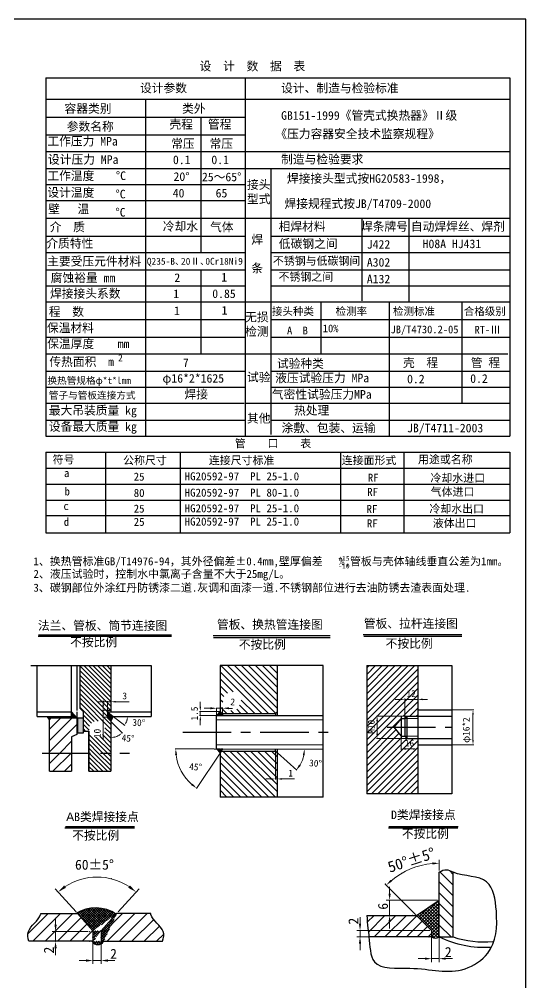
# Model space of a CAD drawing. Extents: x -11247 to -9129, y -21404 to -18247.
# Drawn here: x -10175 to -9129, y -20235 to -18247 of the extents above; entities that cross this region are included whole.
import ezdxf

# ---------------------------------------------------------------- set-up
doc = ezdxf.new("R2010")
doc.units = 0
doc.header["$LTSCALE"] = 40
doc.header["$MEASUREMENT"] = 0
doc.linetypes.add('CENTER', pattern=[2, 1.25, -0.25, 0.25, -0.25])
doc.layers.get('DEFPOINTS').update_dxf_attribs({"linetype": 'CENTER'})
for name, color, linetype in [('中心线', 1, 'CENTER'), ('剖面线', 4, 'CONTINUOUS'), ('文字', 7, 'CONTINUOUS')]:
    doc.layers.add(name, color=color, linetype=linetype)
doc.layers.add('尺寸线', color=3, linetype='CONTINUOUS', lineweight=13)
doc.layers.add('轮廓线', color=7, linetype='CONTINUOUS', lineweight=30)
doc.styles.get("Standard").update_dxf_attribs({"font": '@SimSun.ttf', "height": 7})
doc.styles.add('STYLE1', font='SimSun.ttf')
doc.styles.add('STYLE3', font='SimSun.ttf', dxfattribs={"height": 3})
doc.dimstyles.get("Standard").update_dxf_attribs({"dimtxt": 14, "dimasz": 10, "dimexe": 1.5, "dimexo": 1, "dimgap": 5, "dimtad": 0, "dimdec": 0, "dimzin": 0, "dimdsep": 46, "dimtxsty": 'STYLE1', "dimcen": 0.09, "dimclrd": 256, "dimclre": 256, "dimclrt": 256, "dimadec": 0, "dimazin": 0, "dimtfac": 1, "dimtdec": 0, "dimtmove": 0, "dimatfit": 3, "dimfxl": 0, "dimtolj": 1, "dimtzin": 0, "dimlwd": -1, "dimlwe": -1, "dimarcsym": 0})
pattern_1 = [(45, (-11453.079, -20368.52), (-11.78659, 11.78659), [])]

# ---------------------------------------------------------------- blocks, each defined once
blk = doc.blocks.new('*D21')
at = {"layer": 'DEFPOINTS', "color": 0}
for p in [(-9646.3, -19757.1), (-9642.6, -19757), (-9642.6, -19814.5)]:
    blk.add_point(p, dxfattribs=at)
at = {"layer": '尺寸线'}
for p, q in [((-9646.3, -19758.1), (-9646.3, -19816)), ((-9642.6, -19758), (-9642.6, -19816)), ((-9656.3, -19814.5), (-9666.3, -19814.5)), ((-9646.3, -19814.5), (-9642.6, -19814.5)), ((-9632.6, -19814.5), (-9606.9, -19814.5))]:
    blk.add_line(p, q, dxfattribs=at)
for points in [[(-9656.3, -19812.8), (-9656.3, -19816.2), (-9646.3, -19814.5)], [(-9632.6, -19812.8), (-9632.6, -19816.2), (-9642.6, -19814.5)]]:
    blk.add_solid(points, dxfattribs=at)
at = {"layer": '尺寸线', "color": 7, "insert": (-9614.8, -19802.5), "char_height": 14, "attachment_point": 5, "style": 'STYLE1'}
blk.add_mtext('\\A1;1', dxfattribs=at)
blk = doc.blocks.new('*D22')
at = {"layer": 'DEFPOINTS', "color": 0}
for p in [(-9282.3, -19672), (-9238.3, -19672), (-9282.3, -19744)]:
    blk.add_point(p, dxfattribs=at)
at = {"layer": '尺寸线'}
for p, q in [((-9281.3, -19672), (-9236.8, -19672)), ((-9238.3, -19734), (-9238.3, -19682)), ((-9281.3, -19744), (-9236.8, -19744))]:
    blk.add_line(p, q, dxfattribs=at)
for points in [[(-9239.9, -19682), (-9236.6, -19682), (-9238.3, -19672)], [(-9239.9, -19734), (-9236.6, -19734), (-9238.3, -19744)]]:
    blk.add_solid(points, dxfattribs=at)
at = {"layer": '尺寸线', "color": 7, "insert": (-9250.5, -19713.7), "char_height": 14, "attachment_point": 5, "rotation": 90, "style": 'STYLE1'}
blk.add_mtext('\\A1;{\\fSimSun|b0|i0|c134|p54;φ16}*2', dxfattribs=at)
blk = doc.blocks.new('*D23')
at = {"layer": 'DEFPOINTS', "color": 0}
for p in [(-9436.2, -19685.1), (-9386.6, -19685.1), (-9386.9, -19731)]:
    blk.add_point(p, dxfattribs=at)
at = {"layer": '尺寸线'}
for p, q in [((-9387.6, -19685.1), (-9437.7, -19685.1)), ((-9436.2, -19721), (-9436.2, -19695.1)), ((-9387.9, -19731), (-9437.7, -19731))]:
    blk.add_line(p, q, dxfattribs=at)
for points in [[(-9437.9, -19695.1), (-9434.5, -19695.1), (-9436.2, -19685.1)], [(-9437.9, -19721), (-9434.5, -19721), (-9436.2, -19731)]]:
    blk.add_solid(points, dxfattribs=at)
at = {"layer": '尺寸线', "color": 7, "insert": (-9448.2, -19706.8), "char_height": 14, "attachment_point": 5, "rotation": 90, "style": 'STYLE1'}
blk.add_mtext('\\A1;M10', dxfattribs=at)
blk = doc.blocks.new('*D24')
at = {"layer": 'DEFPOINTS', "color": 0}
for p in [(-9352.5, -19650.3), (-9379.1, -19690), (-9352.5, -19687.6)]:
    blk.add_point(p, dxfattribs=at)
at = {"layer": '尺寸线'}
for p, q in [((-9389.1, -19650.3), (-9399.1, -19650.3)), ((-9379.1, -19689), (-9379.1, -19648.8)), ((-9379.1, -19650.3), (-9352.5, -19650.3)), ((-9352.5, -19686.6), (-9352.5, -19648.8)), ((-9342.5, -19650.3), (-9332.5, -19650.3))]:
    blk.add_line(p, q, dxfattribs=at)
for points in [[(-9389.1, -19648.7), (-9389.1, -19652), (-9379.1, -19650.3)], [(-9342.5, -19648.7), (-9342.5, -19652), (-9352.5, -19650.3)]]:
    blk.add_solid(points, dxfattribs=at)
at = {"layer": '尺寸线', "color": 7, "insert": (-9365.8, -19638.3), "char_height": 14, "attachment_point": 5, "style": 'STYLE1'}
blk.add_mtext('\\A1;12', dxfattribs=at)
blk = doc.blocks.new('*D25')
at = {"layer": 'DEFPOINTS', "color": 0}
for p in [(-9386.9, -19728.4), (-9352.5, -19728.4), (-9352.5, -19752.6)]:
    blk.add_point(p, dxfattribs=at)
at = {"layer": '尺寸线'}
for p, q in [((-9386.9, -19729.4), (-9386.9, -19754.1)), ((-9352.5, -19729.4), (-9352.5, -19754.1)), ((-9376.9, -19752.6), (-9362.5, -19752.6))]:
    blk.add_line(p, q, dxfattribs=at)
for points in [[(-9376.9, -19750.9), (-9376.9, -19754.2), (-9386.9, -19752.6)], [(-9362.5, -19750.9), (-9362.5, -19754.2), (-9352.5, -19752.6)]]:
    blk.add_solid(points, dxfattribs=at)
at = {"layer": '尺寸线', "color": 7, "insert": (-9369.3, -19740.6), "char_height": 14, "attachment_point": 5, "style": 'STYLE1'}
blk.add_mtext('\\A1;16', dxfattribs=at)
blk = doc.blocks.new('*D4')
at = {"layer": 'DEFPOINTS', "color": 0}
for p in [(-9986, -19655.2), (-9993, -19672.9), (-9986, -19672.9)]:
    blk.add_point(p, dxfattribs=at)
at = {"layer": '尺寸线'}
for p, q in [((-10003, -19655.2), (-10013, -19655.2)), ((-9993, -19671.9), (-9993, -19653.7)), ((-9993, -19655.2), (-9986, -19655.2)), ((-9986, -19671.9), (-9986, -19653.7)), ((-9976, -19655.2), (-9948.4, -19655.2))]:
    blk.add_line(p, q, dxfattribs=at)
for points in [[(-10003, -19653.5), (-10003, -19656.9), (-9993, -19655.2)], [(-9976, -19653.5), (-9976, -19656.9), (-9986, -19655.2)]]:
    blk.add_solid(points, dxfattribs=at)
at = {"layer": '尺寸线', "color": 7, "insert": (-9957.2, -19643.2), "char_height": 14, "attachment_point": 5, "style": 'STYLE1'}
blk.add_mtext('\\A1;3', dxfattribs=at)
blk = doc.blocks.new('*D5')
at = {"layer": 'DEFPOINTS', "color": 0}
for p in [(-9993, -19672.9), (-10001.9, -19687.3), (-9993, -19687.3)]:
    blk.add_point(p, dxfattribs=at)
at = {"layer": '尺寸线'}
for p, q in [((-10001.9, -19662.9), (-10001.9, -19652.9)), ((-9994, -19672.9), (-10003.4, -19672.9)), ((-10001.9, -19672.9), (-10001.9, -19687.3)), ((-9994, -19687.3), (-10003.4, -19687.3)), ((-10001.9, -19697.3), (-10001.9, -19733.9))]:
    blk.add_line(p, q, dxfattribs=at)
for points in [[(-10003.6, -19662.9), (-10000.2, -19662.9), (-10001.9, -19672.9)], [(-10003.6, -19697.3), (-10000.2, -19697.3), (-10001.9, -19687.3)]]:
    blk.add_solid(points, dxfattribs=at)
at = {"layer": '尺寸线', "color": 7, "insert": (-10013.9, -19720.6), "char_height": 14, "attachment_point": 5, "rotation": 90, "style": 'STYLE1'}
blk.add_mtext('\\A1;10', dxfattribs=at)
blk = doc.blocks.new('*D29')
at = {"layer": 'DEFPOINTS', "color": 0}
for p in [(-9801.2, -19683.5), (-9768.5, -19683.5), (-9760.1, -19675.2)]:
    blk.add_point(p, dxfattribs=at)
at = {"layer": '尺寸线'}
for p, q in [((-9801.2, -19665.2), (-9801.2, -19655.2)), ((-9761.1, -19675.2), (-9802.7, -19675.2)), ((-9769.5, -19683.5), (-9802.7, -19683.5)), ((-9801.2, -19675.2), (-9801.2, -19683.5)), ((-9801.2, -19693.5), (-9801.2, -19703.5))]:
    blk.add_line(p, q, dxfattribs=at)
for points in [[(-9802.9, -19665.2), (-9799.6, -19665.2), (-9801.2, -19675.2)], [(-9802.9, -19693.5), (-9799.6, -19693.5), (-9801.2, -19683.5)]]:
    blk.add_solid(points, dxfattribs=at)
at = {"layer": '尺寸线', "color": 7, "insert": (-9813.2, -19679.4), "char_height": 14, "attachment_point": 5, "rotation": 90, "style": 'STYLE1'}
blk.add_mtext('\\A1;1.5', dxfattribs=at)

msp = doc.modelspace()

# ---------------------------------------------------------------- hatches: boundary and pattern name
at = {"layer": '剖面线'}
h = msp.add_hatch(dxfattribs=at)
h.set_pattern_fill('ANSI31', color=256, scale=3, style=0)
h.set_pattern_definition([(45, (-11460.553, -15782.313), (-6.735192, 6.735192), [])])
h.paths.add_polyline_path([(-9457.8, -19844.9), (-9352.5, -19844.9), (-9352.5, -19731), (-9386.9, -19731), (-9386.9, -19726), (-9401.7, -19708), (-9386.9, -19690), (-9386.9, -19685.1), (-9376.7, -19685.1), (-9352.5, -19685.1), (-9352.5, -19580.4), (-9457.8, -19580.4)])
h.paths.add_polyline_path([(-9458.7, -19724.6), (-9458.7, -19689), (-9437.7, -19689), (-9437.7, -19724.6)], flags=9)
h.paths.add_polyline_path([(-9377.5, -19627.8), (-9354.1, -19627.8), (-9354.1, -19648.8), (-9377.5, -19648.8)], flags=24)
h.paths.add_polyline_path([(-9381.2, -19730.1), (-9357.5, -19730.1), (-9357.5, -19751.1), (-9381.2, -19751.1)], flags=25)
h = msp.add_hatch(dxfattribs=at)
h.set_pattern_fill('ANSI37', color=256, scale=0.7875, style=0)
h.set_pattern_definition([(45, (-11453.0788, -20368.5207), (-1.767988, 1.767988), []), (135, (-11453.0788, -20368.5207), (-1.767988, -1.767988), [])])
h.paths.add_polyline_path([(-10067.3, -19675.9), (-10067.3, -19688.2), (-10056.4, -19688.2)])
h = msp.add_hatch(dxfattribs=at)
h.set_pattern_fill('ANSI37', color=256, scale=0.7875, style=0)
h.set_pattern_definition([(45, (-11705.7896, -19154.7248), (-1.767988, 1.767988), []), (135, (-11705.7896, -19154.7248), (-1.767988, -1.767988), [])])
h.paths.add_polyline_path([(-9981.2, -19685.4), (-9993, -19675.9), (-9993, -19688.4), (-9986, -19695.6)])
h = msp.add_hatch(dxfattribs=at)
h.set_pattern_fill('ANSI37', color=256, scale=0.1728, style=0)
h.set_pattern_definition([(45, (-13263.69757, -17669.10825), (-0.387947064, 0.387947064), []), (135, (-13263.69757, -17669.10825), (-0.387947064, -0.387947064), [])])
h.paths.add_polyline_path([(-9754.5, -19683.5), (-9760.1, -19675.2), (-9768.1, -19683.5)])
h = msp.add_hatch(dxfattribs=at)
h.set_pattern_fill('ANSI37', color=256, scale=0.7875, style=0)
h.set_pattern_definition([(45, (-11692.6046, -19154.7248), (-1.767988, 1.767988), []), (135, (-11692.6046, -19154.7248), (-1.767988, -1.767988), [])])
h.paths.add_polyline_path([(-10112.6, -19691.9), (-10108.4, -19685.4), (-10117.3, -19685.4)])
h = msp.add_hatch(dxfattribs=at)
h.set_pattern_fill('ANSI31', color=256, scale=5.25, style=0)
h.set_pattern_definition(pattern_1)
h.paths.add_polyline_path([(-10067.1, -19727.9), (-10055.9, -19723.1), (-10055.9, -19688.2), (-10110.2, -19688.2), (-10112.6, -19691.9), (-10112.6, -19761), (-10067.1, -19761)])
msp.add_hatch(color=256, dxfattribs=at).paths.add_polyline_path([(-10042.7, -19688.4), (-10054.3, -19688.4), (-10054.3, -19719.1), (-10042.7, -19719.1)])
h = msp.add_hatch(dxfattribs=at)
h.set_pattern_fill('ANSI31', color=256, scale=5.25, style=0)
h.set_pattern_definition(pattern_1)
h.paths.add_polyline_path([(-10112.6, -19798.8), (-10067.1, -19798.8), (-10067.1, -19761), (-10112.6, -19761)])
h = msp.add_hatch(dxfattribs=at)
h.set_pattern_fill('ANSI37', color=256, scale=0.1728, style=0)
h.set_pattern_definition([(315, (-13263.69757, -21767.0202), (-0.387947064, -0.387947064), []), (225, (-13263.69757, -21767.0202), (-0.387947064, 0.387947064), [])])
h.paths.add_polyline_path([(-9760.1, -19760.9), (-9768.1, -19752.6), (-9754.5, -19752.6)])
h = msp.add_hatch(dxfattribs=at)
h.set_pattern_fill('ANSI37', color=256, scale=1.134246, style=0)
h.set_pattern_definition([(45, (-11966.166, -20354.794), (-2.5464544, 2.5464544), []), (135, (-11966.166, -20354.794), (-2.5464544, -2.5464544), [])])
edge = h.paths.add_edge_path()
edge.add_arc((-10017.6, -20156.4), 75.8, 55.1672, 122.5431)
edge.add_line((-10054.7, -20092.5), (-10022.8, -20127.8))
edge.add_line((-9974, -20092.5), (-10006, -20127.8))
edge.add_line((-10022.8, -20127.8), (-10022.8, -20149.6))
edge.add_line((-10006, -20127.8), (-10006, -20149.6))
edge.add_arc((-10013, -20142.7), 13.7, 210.55, 329.45)
h = msp.add_hatch(dxfattribs=at)
h.set_pattern_fill('ANSI31', color=256, scale=5.671229, style=0)
h.set_pattern_definition([(45, (-11915.742, -20364.87), (-12.73227, 12.73227), [])])
edge = h.paths.add_edge_path()
edge.add_line((-10022.8, -20149.6), (-10022.8, -20127.8))
edge.add_line((-10022.8, -20127.8), (-10054.7, -20092.5))
edge.add_line((-10054.7, -20092.5), (-10130.6, -20092.5))
edge.add_spline(control_points=[(-10130.6, -20092.5), (-10130.7, -20093.1), (-10134.4, -20106.5), (-10160.4, -20122.7), (-10157.7, -20142.5), (-10155, -20149.6)], knot_values=[5.204141, 5.204141, 5.204141, 5.204141, 5.537586, 13.181925, 17.163568, 17.163568, 17.163568, 17.163568], degree=3, periodic=0)
edge.add_line((-10155, -20149.6), (-10022.8, -20149.6))
h = msp.add_hatch(dxfattribs=at)
h.set_pattern_fill('ANSI31', color=256, scale=5.671229, style=0)
h.set_pattern_definition([(45, (-11415.855, -15664.428), (-12.73227, 12.73227), [])])
edge = h.paths.add_edge_path()
edge.add_spline(control_points=[(-9879.3, -20149.6), (-9876.6, -20142.5), (-9873.9, -20122.7), (-9899.9, -20106.5), (-9903.6, -20093.1), (-9903.7, -20092.5)], knot_values=[5.204141, 5.204141, 5.204141, 5.204141, 9.185784, 16.830123, 17.163568, 17.163568, 17.163568, 17.163568], degree=3, periodic=0)
edge.add_line((-9903.7, -20092.5), (-9974, -20092.5))
edge.add_line((-9974, -20092.5), (-10006, -20127.8))
edge.add_line((-10006, -20127.8), (-10006, -20149.6))
edge.add_line((-10006, -20149.6), (-9879.3, -20149.6))
at = {"layer": '尺寸线'}
h = msp.add_hatch(color=256, dxfattribs=at)
h.paths.add_polyline_path([(-9760.1, -19668.5), (-9760.1, -19668.6), (-9759.9, -19668.6, 0.414214)])
h.paths.add_polyline_path([(-9760.1, -19668.6), (-9760.3, -19668.6, 0.414214), (-9760.1, -19668.8)])
h.paths.add_polyline_path([(-9760.1, -19668.5, 0.414214), (-9760.3, -19668.6), (-9760.1, -19668.6)])
h.paths.add_polyline_path([(-9759.9, -19668.6), (-9760.1, -19668.6), (-9760.1, -19668.8, 0.414214)])

# ---------------------------------------------------------------- linework, layer by layer
at = {"layer": '中心线', "ltscale": 2}
for p, q in [((-9837.4, -19718.1), (-9523.6, -19718.1)), ((-9415.5, -19708), (-9282.3, -19708)), ((-10127.6, -19761), (-9947.5, -19761))]:
    msp.add_line(p, q, dxfattribs=at)
at = {"layer": '剖面线', "ltscale": 5}
for p, q in [((-10151, -19580.4), (-9902.9, -19580.4)), ((-9902.9, -19580.4), (-9902.9, -19685.4)), ((-9547.9, -19580.4), (-9760.1, -19580.4)), ((-9547.9, -19851.9), (-9547.9, -19580.4)), ((-9457.8, -19580.4), (-9282.3, -19580.4)), ((-9282.3, -19580.4), (-9282.3, -19844.9)), ((-9547.9, -19851.9), (-9760.1, -19851.9)), ((-9282.3, -19844.9), (-9457.8, -19844.9))]:
    msp.add_line(p, q, dxfattribs=at)
at = {"layer": '剖面线', "ltscale": 10}
msp.add_line((-10137.9, -19685.4), (-10137.9, -19580.4), dxfattribs=at)
at = {"layer": '剖面线'}
for p, q in [((-9986, -19645.5), (-10050.2, -19581.3)), ((-9986, -19636.1), (-10041.7, -19580.4)), ((-9986, -19626.7), (-10032.3, -19580.4)), ((-9986, -19617.3), (-10022.8, -19580.4)), ((-9986, -19607.8), (-10013.4, -19580.4)), ((-9986, -19598.4), (-10004, -19580.4)), ((-9986, -19589), (-9994.5, -19580.4)), ((-9660.2, -19679.4), (-9759.1, -19580.4)), ((-9646, -19679.1), (-9744.8, -19580.4)), ((-9642.6, -19668.2), (-9730.4, -19580.4)), ((-9642.6, -19653.8), (-9716, -19580.4)), ((-9642.6, -19639.4), (-9701.7, -19580.4)), ((-9642.6, -19625.1), (-9687.3, -19580.4)), ((-9642.6, -19610.7), (-9672.9, -19580.4)), ((-9642.6, -19596.3), (-9658.6, -19580.4)), ((-9986, -19655), (-10050.2, -19590.7)), ((-9986, -19664.4), (-10050.2, -19600.1)), ((-9674.5, -19679.3), (-9760.1, -19593.8)), ((-9986.9, -19672.9), (-10050.2, -19609.6)), ((-9993, -19676.2), (-10050.2, -19619)), ((-9733.3, -19635), (-9760.1, -19608.2)), ((-9745.1, -19637.5), (-9760.1, -19622.5)), ((-9993, -19685.7), (-10050.2, -19628.4)), ((-9986, -19702.1), (-10050.2, -19637.9)), ((-9752.5, -19644.5), (-9760.1, -19636.9)), ((-9986, -19711.6), (-10050.2, -19647.3)), ((-10012, -19695), (-10050.2, -19656.7)), ((-9755, -19656.4), (-9760.1, -19651.3)), ((-9703.3, -19679.3), (-9720, -19662.6)), ((-9688.9, -19679.3), (-9716.7, -19651.6)), ((-10020.4, -19695.9), (-10050.2, -19666.2)), ((-10026.1, -19699.7), (-10042.7, -19683.1)), ((-9746.5, -19679.2), (-9760.1, -19665.6)), ((-9732.1, -19679.2), (-9738.1, -19673.3)), ((-9717.7, -19679.3), (-9726.1, -19670.8)), ((-10029.8, -19705.4), (-10042.7, -19692.6)), ((-10030.6, -19714.1), (-10042.7, -19702)), ((-10038.4, -19715.6), (-10042.7, -19711.4)), ((-9993.1, -19761), (-10031.3, -19722.8)), ((-9986, -19739.8), (-10002.9, -19722.9)), ((-9986, -19730.4), (-9999.2, -19717.2)), ((-9986, -19721), (-9998.2, -19708.7)), ((-10002.5, -19761), (-10031.3, -19732.2)), ((-10011.9, -19761), (-10031.3, -19741.6)), ((-9986, -19758.7), (-10017.3, -19727.3)), ((-9986, -19749.3), (-10008.7, -19726.5)), ((-10021.4, -19761), (-10031.3, -19751.1)), ((-10030.8, -19761), (-10031.3, -19760.5)), ((-9993, -19798.8), (-10030.8, -19761)), ((-9986, -19796.4), (-10021.4, -19761)), ((-9986, -19787), (-10011.9, -19761)), ((-9986, -19777.6), (-10002.5, -19761)), ((-9986, -19768.1), (-9993.1, -19761)), ((-9660, -19851.9), (-9755, -19757)), ((-9645.7, -19851.9), (-9740.6, -19757)), ((-9642.6, -19840.6), (-9726.2, -19757)), ((-9642.6, -19826.2), (-9711.8, -19757)), ((-9642.6, -19811.9), (-9697.4, -19757.1)), ((-9642.6, -19797.5), (-9683, -19757.1)), ((-9642.6, -19783.1), (-9668.6, -19757.1)), ((-9642.6, -19768.8), (-9654.2, -19757.1)), ((-10002.4, -19798.8), (-10031.3, -19769.9)), ((-10011.9, -19798.8), (-10031.3, -19779.3)), ((-9674.4, -19851.9), (-9760.1, -19766.2)), ((-9688.8, -19851.9), (-9760.1, -19780.6)), ((-10021.3, -19798.8), (-10031.3, -19788.8)), ((-9703.1, -19851.9), (-9760.1, -19794.9)), ((-9717.5, -19851.9), (-9760.1, -19809.3)), ((-9731.9, -19851.9), (-9760.1, -19823.7)), ((-9746.2, -19851.9), (-9760.1, -19838)), ((-9279.2, -20033.8), (-9306.7, -20006.3)), ((-9279.2, -20011.6), (-9287, -20003.8)), ((-9279.2, -20056), (-9308.2, -20027.1)), ((-9279.2, -20078.3), (-9308.2, -20049.3)), ((-9350.8, -20100.2), (-9330, -20079.5)), ((-9347.5, -20103.5), (-9310.2, -20066.3)), ((-9344.1, -20106.9), (-9308.2, -20070.9)), ((-9340.8, -20110.2), (-9308.2, -20077.6)), ((-9308.2, -20104.9), (-9332.2, -20080.9)), ((-9308.2, -20098.2), (-9328.2, -20078.2)), ((-9308.2, -20091.5), (-9324.2, -20075.6)), ((-9308.2, -20084.9), (-9320.2, -20072.9)), ((-9279.2, -20100.5), (-9308.2, -20071.5)), ((-9456.5, -20110.3), (-9442.2, -20096)), ((-9454.3, -20130.4), (-9420, -20096)), ((-9442.3, -20140.5), (-9397.7, -20096)), ((-9420, -20140.5), (-9375.5, -20096)), ((-9397.8, -20140.5), (-9354.1, -20096.9)), ((-9308.2, -20138.2), (-9352.2, -20094.2)), ((-9308.2, -20131.6), (-9348.2, -20091.5)), ((-9308.2, -20124.9), (-9344.2, -20088.9)), ((-9308.2, -20118.2), (-9340.2, -20086.2)), ((-9337.4, -20113.5), (-9308.2, -20084.3)), ((-9308.2, -20111.6), (-9336.2, -20083.5)), ((-9334.1, -20116.9), (-9308.2, -20091)), ((-9330.8, -20120.2), (-9308.2, -20097.6)), ((-9279.2, -20122.7), (-9308.2, -20093.8)), ((-9375.6, -20140.5), (-9343, -20108)), ((-9353.3, -20140.5), (-9331.9, -20119.1)), ((-9327.4, -20123.5), (-9308.2, -20104.3)), ((-9324.1, -20126.9), (-9308.2, -20111)), ((-9323.8, -20133.2), (-9308.2, -20117.6)), ((-9283.6, -20140.5), (-9308.2, -20116)), ((-9331.1, -20140.5), (-9323.8, -20133.2)), ((-9323.8, -20139.9), (-9308.2, -20124.3)), ((-9311.1, -20142), (-9323.8, -20129.3)), ((-9316.9, -20142.9), (-9323.8, -20136)), ((-9319.6, -20142.4), (-9308.2, -20131)), ((-9313.1, -20142.6), (-9308.2, -20137.6)), ((-9305.9, -20140.5), (-9308.2, -20138.2))]:
    msp.add_line(p, q, dxfattribs=at)
msp.add_spline([(-9457.5, -20096), (-9455.3, -20122.7), (-9453, -20140.5), (-9441.9, -20191.7), (-9368.4, -20205.1), (-9254.7, -20206.2), (-9207.9, -20173.9), (-9190.1, -20087.1), (-9210.1, -20027), (-9279.2, -20007), (-9292.6, -20002.5), (-9308.2, -20007)], degree=3, dxfattribs=at)
for points in [[(-10155, -20149.6), (-10157.7, -20142.5), (-10160.4, -20122.7), (-10134.4, -20106.5), (-10130.7, -20093.1), (-10130.6, -20092.5)], [(-9879.3, -20149.6), (-9876.6, -20142.5), (-9873.9, -20122.7), (-9899.9, -20106.5), (-9903.6, -20093.1), (-9903.7, -20092.5)]]:
    msp.add_open_spline(points, degree=3, knots=[5.204141, 5.204141, 5.204141, 5.204141, 9.185784, 16.830123, 17.163568, 17.163568, 17.163568, 17.163568], dxfattribs=at)
msp.add_point((-9308.2, -20140.5), dxfattribs=at)
msp.add_point((-9308.2, -20140.5), dxfattribs=at)
at = {"layer": '尺寸线'}
for p, q in [((-9642.6, -19582), (-9644.2, -19580.4)), ((-9780.3, -19668.6), (-9793.1, -19668.6)), ((-9767.5, -19682.8), (-9767.5, -19667.6)), ((-9767.5, -19668.6), (-9754.7, -19668.6)), ((-9755.1, -19682.8), (-9755.1, -19667.4)), ((-9747.3, -19668.8), (-9734.5, -19668.8)), ((-9985.7, -19695.9), (-9962.2, -19720.2)), ((-9980.9, -19685.6), (-9957.4, -19704.4)), ((-9376.7, -19685.1), (-9386.9, -19685.1)), ((-9379.1, -19690), (-9352.5, -19690)), ((-9352.5, -19731), (-9386.9, -19731)), ((-9379.1, -19726), (-9352.5, -19726)), ((-9772.8, -19752.6), (-9853, -19752.5)), ((-9760.4, -19761.4), (-9809.3, -19834.5)), ((-9642.2, -19760.7), (-9602.1, -19796.7)), ((-10030.7, -19798.8), (-10031.3, -19798.2)), ((-9308.2, -20003.5), (-9308.2, -19981.5)), ((-10057.8, -20089.1), (-10101.2, -20041.2)), ((-9970.9, -20089.1), (-9927.5, -20041.2)), ((-9357.4, -20093.6), (-9419.6, -20031.5)), ((-9410.4, -20051.2), (-9410.4, -20037.4)), ((-9311.6, -20064.9), (-9417.3, -20064.9)), ((-9410.4, -20064.9), (-9410.4, -20096)), ((-9308.2, -20078.2), (-9316.2, -20070.2)), ((-9308.2, -20071.5), (-9312.1, -20067.6)), ((-10100.1, -20115.3), (-10100.1, -20101.1)), ((-9471.5, -20113.4), (-9471.5, -20099.7)), ((-9366.5, -20096), (-9417.3, -20096)), ((-9354.1, -20096.9), (-9349.9, -20092.6)), ((-9410.4, -20109.8), (-9410.4, -20123.5)), ((-10033, -20129.4), (-10107.2, -20129.4)), ((-10100.1, -20129.4), (-10100.1, -20149.6)), ((-9327.2, -20127.2), (-9478.4, -20127.2)), ((-9453.7, -20140.5), (-9478.4, -20140.5)), ((-9471.5, -20127.2), (-9471.5, -20140.5)), ((-9323.8, -20138.7), (-9323.8, -20192.3)), ((-9308.2, -20139.1), (-9308.2, -20192.3)), ((-10033, -20149.6), (-10107.2, -20149.6)), ((-10022.8, -20144.7), (-10022.8, -20196.4)), ((-10006, -20144.7), (-10006, -20196.4)), ((-9471.5, -20154.3), (-9471.5, -20168)), ((-10100.1, -20163.8), (-10100.1, -20178)), ((-10036.9, -20189.3), (-10051.1, -20189.3)), ((-10022.8, -20189.3), (-10006, -20189.3)), ((-9991.8, -20189.3), (-9977.6, -20189.3)), ((-9337.5, -20185.4), (-9351.3, -20185.4)), ((-9323.8, -20185.4), (-9308.2, -20185.4)), ((-9294.4, -20185.4), (-9280.7, -20185.4))]:
    msp.add_line(p, q, dxfattribs=at)
msp.add_circle((-9760.1, -19668.6), 0.161, dxfattribs=at)
for centre, radius, start, end in [((-9981.2, -19685.4), 29.7, 337.6185, 343.7446), ((-9986, -19695.6), 33.5, 284.4189, 299.6036), ((-9754.6, -19752.7), 97.4, 187.446, 228.7003), ((-9651, -19752.8), 64.7, 329.4396, 348.5532), ((-9308.2, -20142.8), 154.3, 95.1077, 129.9293), ((-10014.4, -20137), 120.1, 56.6298, 123.3702)]:
    msp.add_arc(centre, radius, start, end, dxfattribs=at)
for p in [(-9985.2, -20020.5), (-9385.4, -20009.1), (-9308.2, -20007), (-9419.6, -20031.5), (-9308.2, -20064.9), (-10054.7, -20092.5), (-9974, -20092.5), (-9410.4, -20096), (-9363.1, -20096), (-9357.4, -20093.6), (-9355, -20096), (-10029.5, -20129.4), (-10022.8, -20127.8), (-10006, -20127.8), (-10006, -20141.2), (-9471.5, -20140.5), (-9329.3, -20140.5), (-9323.8, -20127.2), (-9323.8, -20127.2), (-9323.8, -20135.3), (-9308.2, -20135.7), (-10100.1, -20149.6), (-10029.5, -20149.6), (-10006, -20189.3), (-9308.2, -20185.4)]:
    msp.add_point(p, dxfattribs=at)
for points in [[(-9780.3, -19666.5), (-9780.3, -19670.8), (-9767.5, -19668.6)], [(-9742.3, -19666.5), (-9742.3, -19670.7), (-9755.1, -19668.6)], [(-9952.5, -19697.4), (-9954.9, -19696), (-9958, -19703.9)], [(-9954, -19693.5), (-9951.3, -19693.9), (-9951.5, -19685.4)], [(-9970.3, -19723.6), (-9968.6, -19725.9), (-9962.7, -19719.7)], [(-9977.4, -19729.4), (-9977.8, -19726.7), (-9986, -19729.1)], [(-9853.3, -19765.4), (-9849, -19765.1), (-9852, -19752.5)], [(-9589.7, -19765.4), (-9585.5, -19765.9), (-9586.3, -19752.9)], [(-9593.6, -19787), (-9597, -19784.4), (-9602.9, -19796)], [(-9817.5, -19824.1), (-9820.1, -19827.5), (-9808.7, -19833.6)], [(-9322, -19986.7), (-9321.8, -19991.3), (-9308.2, -19988.4)], [(-10078.6, -20039.1), (-10082.3, -20034.3), (-10095, -20048)], [(-9946.4, -20034.3), (-9950.2, -20039.1), (-9933.7, -20048)], [(-9405.7, -20026.1), (-9408.8, -20022.7), (-9417.4, -20033.7)], [(-9412.7, -20051.2), (-9408.1, -20051.2), (-9410.4, -20064.9)], [(-9412.7, -20109.8), (-9408.1, -20109.8), (-9410.4, -20096)], [(-10102.4, -20115.3), (-10097.7, -20115.3), (-10100.1, -20129.4)], [(-9473.8, -20113.4), (-9469.2, -20113.4), (-9471.5, -20127.2)], [(-9473.8, -20154.3), (-9469.2, -20154.3), (-9471.5, -20140.5)], [(-10102.4, -20163.8), (-10097.7, -20163.8), (-10100.1, -20149.6)], [(-10036.9, -20186.9), (-10036.9, -20191.7), (-10022.8, -20189.3)], [(-9991.8, -20186.9), (-9991.8, -20191.7), (-10006, -20189.3)], [(-9337.5, -20183.1), (-9337.5, -20187.7), (-9323.8, -20185.4)], [(-9294.4, -20183.1), (-9294.4, -20187.7), (-9308.2, -20185.4)]]:
    msp.add_solid(points, dxfattribs=at)
at = {"layer": '文字'}
for p, q in [((-9708.8, -18367.8), (-9708.8, -19107)), ((-10120.1, -18411.8), (-9162.6, -18411.8)), ((-9914.5, -18411.8), (-9914.5, -19107)), ((-10120.1, -18448.5), (-9708.8, -18448.5)), ((-9800.1, -18448.5), (-9800.1, -18728.4)), ((-10120.1, -18485.1), (-9708.8, -18485.1)), ((-10120.1, -18519.5), (-9162.6, -18519.5)), ((-10120.1, -18554.8), (-9162.6, -18554.8)), ((-9655.4, -18554.8), (-9655.4, -19103.7)), ((-10120.1, -18587.8), (-9708.8, -18587.8)), ((-10120.1, -18620.8), (-9713.4, -18620.8)), ((-10035.5, -18620.8), (-9713.4, -18620.8)), ((-10035.5, -18620.8), (-9708.8, -18620.8)), ((-10120.1, -18657.4), (-9162.6, -18657.4)), ((-9468.1, -18657.4), (-9468.1, -18828.1)), ((-9370.9, -18657.4), (-9370.9, -18830.7)), ((-10120.1, -18694.1), (-9708.8, -18694.1)), ((-9655.4, -18694.1), (-9162.6, -18694.1)), ((-10120.1, -18728.4), (-9708.8, -18728.4)), ((-9655.4, -18728.4), (-9162.6, -18728.4)), ((-10120.1, -18763.7), (-9708.8, -18763.7)), ((-9800.1, -18763.7), (-9800.1, -18937.3)), ((-9655.4, -18763.7), (-9162.6, -18763.7)), ((-10120.1, -18796.7), (-9708.8, -18796.7)), ((-9655.4, -18796.7), (-9162.6, -18796.7)), ((-10120.1, -18829.7), (-9713.4, -18829.7)), ((-10035.5, -18829.7), (-9713.4, -18829.7)), ((-10035.5, -18829.7), (-9713.4, -18829.7)), ((-10035.5, -18829.7), (-9713.4, -18829.7)), ((-9713.4, -18829.7), (-9281.9, -18829.7)), ((-9655.4, -18829.7), (-9162.6, -18829.7)), ((-9645.3, -18829.7), (-9281.9, -18829.7)), ((-9645.3, -18829.7), (-9281.9, -18829.7)), ((-9552.2, -18829.7), (-9552.2, -18937.3)), ((-9411.2, -18829.7), (-9411.2, -19107)), ((-9261.6, -18829.7), (-9261.6, -19038.7)), ((-10120.1, -18866.4), (-9708.8, -18866.4)), ((-9655.4, -18866.4), (-9162.6, -18866.4)), ((-10120.1, -18903), (-9708.8, -18903)), ((-9655.4, -18903), (-9162.6, -18903)), ((-10120.1, -18937.3), (-9708.8, -18937.3)), ((-9712.4, -18937.3), (-9166.2, -18937.3)), ((-10120.1, -18972.7), (-9713.4, -18972.7)), ((-9713.4, -18972.7), (-9708.8, -18972.7)), ((-9655.4, -18972.7), (-9162.6, -18972.7)), ((-10120.1, -19005.7), (-9708.8, -19005.7)), ((-9655.4, -19005.7), (-9162.6, -19005.7)), ((-10120.1, -19038.7), (-9713.4, -19038.7)), ((-10120.1, -19038.7), (-9710.8, -19038.7)), ((-9708.8, -19038.7), (-9162.6, -19038.7)), ((-9655.4, -19038.7), (-9162.6, -19038.7)), ((-10120.1, -19074), (-9713.4, -19074)), ((-9713.4, -19074), (-9708.8, -19074)), ((-9655.4, -19074), (-9162.6, -19074)), ((-9996.8, -19140.1), (-9996.8, -19306.4)), ((-9843, -19140.1), (-9843, -19306.4)), ((-9512.1, -19140.1), (-9512.1, -19306.4)), ((-9381, -19140.1), (-9381, -19306.4)), ((-10120.1, -19173.1), (-9162.6, -19173.1)), ((-10120.1, -19206.2), (-9162.6, -19206.2)), ((-10120.1, -19239.3), (-9162.6, -19239.3)), ((-10120.1, -19270.5), (-9162.6, -19270.5)), ((-10136.3, -19519.6), (-9860.8, -19519.6)), ((-10135.5, -19517.1), (-9860.4, -19517.1)), ((-9775, -19518.3), (-9533.2, -19518.3)), ((-9774.1, -19522.3), (-9533.2, -19522.3)), ((-9465, -19516.2), (-9261.4, -19516.2)), ((-9464, -19520.2), (-9261.4, -19520.2)), ((-10080.7, -19915.5), (-9937.4, -19915.5)), ((-10079.8, -19913), (-9937, -19913)), ((-9412.7, -19915.5), (-9269.5, -19915.5)), ((-9411.9, -19913), (-9269.1, -19913))]:
    msp.add_line(p, q, dxfattribs=at)
at = {"layer": '轮廓线'}
for p, q in [((-9129.4, -18246.7), (-11246.9, -18246.7)), ((-9129.4, -21403.7), (-9129.4, -18246.7)), ((-10120.1, -18367.8), (-10120.1, -18620.8)), ((-10120.1, -18367.8), (-9162.6, -18367.8)), ((-9162.6, -18367.8), (-9162.6, -19107)), ((-10120.1, -18620.8), (-10120.1, -18829.7)), ((-10120.1, -18829.7), (-10120.1, -19107)), ((-10120.1, -19107), (-9162.6, -19107)), ((-10120.1, -19140.1), (-9162.6, -19140.1)), ((-10120.1, -19140.1), (-10120.1, -19306.4)), ((-9162.6, -19140.1), (-9162.6, -19306.4)), ((-10120.1, -19306.4), (-9162.6, -19306.4)), ((-10067.3, -19688.2), (-10067.3, -19580.4)), ((-10055.9, -19580.4), (-10055.9, -19673.1)), ((-10050.2, -19580.4), (-10050.2, -19668.4)), ((-9986, -19580.4), (-9986, -19675.9)), ((-9760.1, -19580.4), (-9760.1, -19675.2)), ((-9642.6, -19580.4), (-9642.6, -19683.7)), ((-9457.8, -19580.4), (-9457.8, -19844.9)), ((-9352.5, -19580.4), (-9352.5, -19708)), ((-10137.9, -19675.9), (-10067.1, -19675.9)), ((-10067.3, -19675.9), (-10056.4, -19688.2)), ((-10055.9, -19675.9), (-10055.9, -19723.1)), ((-10042.7, -19675.9), (-10050.2, -19668.4)), ((-10042.7, -19675.9), (-10050.2, -19668.4)), ((-10042.7, -19715.6), (-10042.7, -19675.9)), ((-10042.7, -19719.1), (-10042.7, -19675.9)), ((-9993, -19672.9), (-9986, -19672.9)), ((-9993, -19672.9), (-9993, -19688.4)), ((-9993, -19675.9), (-9981.2, -19685.4)), ((-9993, -19675.9), (-9902.9, -19675.9)), ((-9768.5, -19683.5), (-9768.5, -19752.6)), ((-9768.5, -19683.5), (-9547.9, -19683.9)), ((-9768.1, -19683.5), (-9760.1, -19675.2)), ((-9760.1, -19675.2), (-9754.5, -19683.5)), ((-9757.4, -19679.2), (-9646.3, -19679.4)), ((-9646.3, -19679.4), (-9642.6, -19676.1)), ((-9646.3, -19679.4), (-9646.3, -19683.7)), ((-9352.5, -19672), (-9282.3, -19672)), ((-10137.9, -19685.4), (-10067.3, -19685.4)), ((-10112.6, -19691.9), (-10117.3, -19685.4)), ((-10108.4, -19685.4), (-10112.6, -19691.9)), ((-10112.6, -19798.8), (-10112.6, -19691.9)), ((-10111.6, -19688.2), (-10056.4, -19688.2)), ((-10054.3, -19719.1), (-10054.3, -19688.2)), ((-10054.3, -19688.4), (-10042.7, -19688.4)), ((-9993, -19688.4), (-9986, -19695.6)), ((-9981.2, -19685.4), (-9986, -19695.6)), ((-9986, -19695.6), (-9986, -19798.8)), ((-9981.2, -19685.4), (-9902.9, -19685.4)), ((-9768.5, -19692.1), (-9547.9, -19692.5)), ((-9386.9, -19690), (-9401.7, -19708)), ((-9386.9, -19685.1), (-9386.9, -19731)), ((-9386.9, -19690), (-9379.1, -19690)), ((-9379.1, -19690), (-9374.7, -19685.1)), ((-9379.1, -19690), (-9379.1, -19726)), ((-9376.7, -19685.1), (-9282.3, -19685.1)), ((-9374.7, -19685.1), (-9374.7, -19731)), ((-10055.9, -19723.1), (-10067.1, -19727.9)), ((-10054.3, -19719.1), (-10042.7, -19719.1)), ((-10042.7, -19715.6), (-10031.3, -19715.6)), ((-10042.7, -19715.6), (-10031.3, -19715.6)), ((-10031.3, -19715.6), (-10031.3, -19798.8)), ((-10031.3, -19798.8), (-10031.3, -19715.6)), ((-9401.7, -19708), (-9386.9, -19726)), ((-9352.5, -19708), (-9352.5, -19844.9)), ((-10067.1, -19727.9), (-10067.1, -19798.8)), ((-9768.5, -19744), (-9547.9, -19743.7)), ((-9386.9, -19726), (-9379.1, -19726)), ((-9379.1, -19726), (-9374.7, -19731)), ((-9374.7, -19731), (-9282.3, -19731)), ((-9352.5, -19744), (-9282.3, -19744)), ((-9772.3, -19752.6), (-9547.9, -19753)), ((-9768.1, -19752.6), (-9760.1, -19760.9)), ((-9760.1, -19760.9), (-9754.5, -19752.6)), ((-9760.1, -19760.9), (-9760.1, -19851.9)), ((-9757.4, -19757), (-9646.2, -19757.1)), ((-9646.3, -19757.1), (-9646.3, -19752.8)), ((-9646.3, -19757.1), (-9642.6, -19760.4)), ((-9642.6, -19752.8), (-9642.6, -19851.9)), ((-10112.6, -19798.8), (-10067.1, -19798.8)), ((-10031.3, -19798.8), (-9986, -19798.8)), ((-10031.3, -19798.8), (-9986, -19798.8)), ((-9308.2, -20140.5), (-9308.2, -20007)), ((-9279.2, -20140.5), (-9279.2, -20007)), ((-9355, -20096), (-9308.2, -20064.9)), ((-10130.6, -20092.5), (-10054.7, -20092.5)), ((-10054.7, -20092.5), (-10022.8, -20127.8)), ((-9974, -20092.5), (-10006, -20127.8)), ((-9903.7, -20092.5), (-9974, -20092.5)), ((-9457.5, -20096), (-9355, -20096)), ((-9355, -20096), (-9323.8, -20127.2)), ((-10022.8, -20127.8), (-10022.8, -20149.6)), ((-10006, -20127.8), (-10006, -20149.6)), ((-9323.8, -20140.5), (-9453, -20140.5)), ((-9323.8, -20127.2), (-9323.8, -20140.5)), ((-9308.2, -20140.5), (-9279.2, -20140.5)), ((-10022.8, -20149.6), (-10155, -20149.6)), ((-10006, -20149.6), (-9879.3, -20149.6))]:
    msp.add_line(p, q, dxfattribs=at)
for centre, radius, start, end in [((-10017.6, -20156.4), 75.8, 55.1672, 122.5431), ((-9316, -20128.8), 14.1, 236.4002, 303.5998), ((-9214, -19943.4), 218.5, 244.4751, 273.1692), ((-9216, -19952.7), 198.1, 251.4053, 275.3188), ((-10013, -20142.7), 13.7, 210.55, 329.45)]:
    msp.add_arc(centre, radius, start, end, dxfattribs=at)
msp.add_point((-10022.8, -20141.2), dxfattribs=at)

# ---------------------------------------------------------------- texts
at = {"layer": '文字'}
for s, height, style, p in [(' 设  计  数  据  表', 17.781, 'STYLE1', (-9814.8, -18352.5)), ('设计参数', 17.78, 'STYLE1', (-9925.7, -18397.5)), ('设计、制造与检验标准', 17.78, 'STYLE1', (-9634.4, -18397.7)), ('容器类别', 17.78, 'STYLE1', (-10081.6, -18439.9)), ('类外', 17.78, 'STYLE1', (-9838.9, -18439.9)), ('GB151-1999《管壳式换热器》Ⅱ级', 17.781, 'STYLE1', (-9634.4, -18454.2)), ('参数名称', 17.78, 'STYLE1', (-10076.9, -18476.9)), ('壳程', 17.78, 'STYLE1', (-9865, -18472.4)), ('管程', 17.78, 'STYLE1', (-9785.5, -18472.4)), ('《压力容器安全技术监察规程》', 17.781, 'STYLE1', (-9646.4, -18492.2)), ('工作压力 MPa', 17.78, 'STYLE1', (-10117, -18507.4)), ('常压', 17.78, 'STYLE1', (-9861.4, -18512.3)), ('常压', 17.78, 'STYLE1', (-9782.2, -18512.3)), ('设计压力 MPa', 17.78, 'STYLE1', (-10115.7, -18545.1)), ('0.1', 17.78, 'STYLE1', (-9857.7, -18545.7)), ('0.1', 17.78, 'STYLE1', (-9778.4, -18545.7)), ('制造与检验要求', 17.78, 'STYLE1', (-9634.4, -18544.5)), ('工作温度   ', 17.78, 'STYLE1', (-10117, -18578.8)), ('20°', 17.78, 'STYLE1', (-9856.5, -18580.3)), ('25～65°', 17.78, 'STYLE1', (-9797.9, -18581)), ('焊接接头型式按HG20583-1998，', 17.781, 'STYLE1', (-9622.4, -18584.2)), ('设计温度   ', 17.78, 'STYLE1', (-10117, -18613.2)), ('40', 17.78, 'STYLE1', (-9858.2, -18614.4)), ('65', 17.78, 'STYLE1', (-9769.6, -18614.4)), ('壁   温', 17.78, 'STYLE1', (-10115.3, -18647.4)), ('焊接规程式按JB/T4709-2000', 17.781, 'STYLE1', (-9627.4, -18636.3)), ('介  质', 17.78, 'STYLE1', (-10112.2, -18684.4)), ('冷却水', 17.78, 'STYLE1', (-9878.7, -18683.1)), ('气体', 17.78, 'STYLE1', (-9781.2, -18684.5)), ('相焊材料', 17.78, 'STYLE1', (-9639.6, -18683.3)), ('焊条牌号', 17.78, 'STYLE1', (-9469.7, -18683.3)), ('自动焊焊丝、焊剂', 17.78, 'STYLE1', (-9366.5, -18683.3)), ('介质特性', 17.78, 'STYLE1', (-10119.1, -18718.2)), ('低碳钢之间', 17.78, 'STYLE1', (-9639.1, -18718.9)), ('J422', 17.78, 'STYLE1', (-9457.5, -18720.2)), ('H08A HJ431', 17.78, 'STYLE1', (-9342.3, -18719.1)), ('主要受压元件材料', 17.78, 'STYLE1', (-10117.4, -18755.1)), ('Q235-B、', 14.22, 'STYLE1', (-9911.6, -18753.3)), (' 20Ⅱ、', 14.22, 'STYLE1', (-9850.8, -18753.3)), (' 0Cr18Ni9', 14.22, 'STYLE1', (-9800.5, -18753.3)), ('不锈钢与低碳钢间', 16.54, 'STYLE1', (-9651.5, -18753.6)), ('A302', 17.78, 'STYLE1', (-9457.5, -18757.3)), ('腐蚀裕量 mm', 17.78, 'STYLE1', (-10110.1, -18789.3)), ('不锈钢之间', 16.54, 'STYLE1', (-9639.8, -18786.5)), ('2', 17.8, 'STYLE1', (-9854.9, -18789)), ('1', 17.8, 'STYLE1', (-9758.1, -18788)), ('A132', 17.78, 'STYLE1', (-9457.5, -18791.7)), ('焊接接头系数', 17.78, 'STYLE1', (-10111.5, -18821.6)), ('1', 17.8, 'STYLE1', (-9857.2, -18822.3)), ('0.85', 17.78, 'STYLE1', (-9776.6, -18822)), ('程  数', 17.78, 'STYLE1', (-10114, -18859.1)), ('1', 17.8, 'STYLE1', (-9855.7, -18857.3)), ('1', 17.8, 'STYLE1', (-9757.4, -18856.3)), ('接头种类', 15.88, 'STYLE1', (-9653.3, -18857.3)), ('检测率', 15.88, 'STYLE1', (-9521.9, -18857.3)), ('检测标准', 15.88, 'STYLE1', (-9403.5, -18857.3)), ('合格级别', 15.88, 'STYLE1', (-9257.3, -18857.3)), ('保温材料', 17.78, 'STYLE1', (-10117.9, -18892.6)), ('A  B', 15.88, 'STYLE1', (-9622.3, -18897)), ('10%', 15.88, 'STYLE1', (-9548.4, -18892.7)), ('JB/T4730.2-05', 15.876, 'STYLE1', (-9408.6, -18894.8)), ('RT-Ⅲ', 15.88, 'STYLE1', (-9235.2, -18895.4)), ('保温厚度    mm', 17.78, 'STYLE1', (-10117.3, -18925.4)), ('传热面积  m', 17.78, 'STYLE1', (-10112.8, -18962.4)), ('7', 17.8, 'STYLE1', (-9837.2, -18964.5)), ('试验种类', 17.78, 'STYLE1', (-9643.1, -18966.3)), ('壳  程', 17.78, 'STYLE1', (-9382.9, -18964.4)), ('管 程', 17.78, 'STYLE1', (-9242.9, -18964.4)), ('换热管规格φ*t*lmm', 14.225, 'STYLE1', (-10116.9, -18999.5)), ('φ16*2*1625', 17.78, 'STYLE1', (-9879.4, -18996.7)), ('液压试验压力 MPa', 17.78, 'STYLE1', (-9646.6, -18995.9)), ('0.2', 17.78, 'STYLE1', (-9374.4, -18998)), ('0.2', 17.78, 'STYLE1', (-9244.1, -18997.1)), ('管子与管板连接方式', 14.22, 'STYLE1', (-10114, -19030)), ('焊接', 17.78, 'STYLE1', (-9833.8, -19029.5)), ('气密性试验压力MPa', 17.78, 'STYLE1', (-9653.5, -19029.8)), ('最大吊装质量 kg', 17.78, 'STYLE1', (-10114, -19062.7)), ('热处理', 17.78, 'STYLE1', (-9607.8, -19062.8)), ('设备最大质量 kg', 17.78, 'STYLE1', (-10114, -19096.2)), ('涂敷、包装、运输', 17.78, 'STYLE1', (-9633.5, -19099)), ('JB/T4711-2003', 17.781, 'STYLE1', (-9374.4, -19099.2)), ('管    口    表', 16.538, 'STYLE1', (-9730, -19130.3)), ('符号', 16.54, 'STYLE1', (-10106.2, -19163.7)), ('公称尺寸', 16.54, 'STYLE1', (-9960.6, -19165.2)), ('连接尺寸标准', 16.54, 'STYLE1', (-9783.7, -19165.2)), ('连接面形式', 16.54, 'STYLE1', (-9509.3, -19165.1)), ('用途或名称', 16.54, 'STYLE1', (-9351.8, -19163.3)), ('a', 16.5, 'STYLE1', (-10082.8, -19191.5)), ('25', 16.54, 'STYLE1', (-9938.8, -19198.9)), ('HG20592-97  PL 25-1.0', 16.538, 'STYLE1', (-9833.5, -19198.2)), ('RF', 16.54, 'STYLE1', (-9455.5, -19201.1)), ('  冷却水进口', 16.54, 'STYLE1', (-9348.7, -19201.6)), ('b', 16.5, 'STYLE1', (-10081.6, -19229.4)), ('80', 16.54, 'STYLE1', (-9938.8, -19232.5)), ('HG20592-97  PL 80-1.0', 16.538, 'STYLE1', (-9833.5, -19231.9)), ('RF', 16.54, 'STYLE1', (-9456.7, -19230.5)), ('气体进口', 16.54, 'STYLE1', (-9325.6, -19230.2)), ('c', 16.5, 'STYLE1', (-10083.8, -19259.4)), ('  冷却水出口', 16.54, 'STYLE1', (-9350.9, -19265.2)), ('25', 16.54, 'STYLE1', (-9938.8, -19264.9)), ('HG20592-97  PL 25-1.0', 16.538, 'STYLE1', (-9833.5, -19264.2)), ('RF', 16.54, 'STYLE1', (-9458.1, -19265.7)), ('d', 16.5, 'STYLE1', (-10083.1, -19292.2)), ('25', 16.54, 'STYLE1', (-9938.8, -19292.2)), ('HG20592-97  PL 25-1.0', 16.538, 'STYLE1', (-9833.5, -19291.6)), ('RF', 16.54, 'STYLE1', (-9457.4, -19295.4)), ('液体出口', 16.54, 'STYLE1', (-9321.3, -19295)), ('1、换热管标准GB/T14976-94，其外径偏差%%p0.4mm,壁厚偏差   %,管板与壳体轴线垂直公差为1mm。', 16.538, 'STYLE1', (-10145.8, -19373.6)), ('2、液压试验时，控制水中氯离子含量不大于25mg/L。', 16.538, 'STYLE1', (-10145.8, -19399.7)), ('3、碳钢部位外涂红丹防锈漆二道.灰调和面漆一道.不锈钢部位进行去油防锈去渣表面处理.', 16.538, 'STYLE1', (-10145.8, -19428.1)), ('2', 20.6, 'STYLE3', (-9296.4, -20182)), ('2', 20.6, 'STYLE3', (-9987.4, -20185.7))]:
    msp.add_text(s, height=height, dxfattribs=dict(at, style=style)).set_placement(p)
for s, p in [('6', (-9413.9, -20084.3)), ('2', (-9474.9, -20115)), ('2', (-10103.6, -20174.7))]:
    msp.add_text(s, height=20.6, rotation=90, dxfattribs=at).set_placement(p)
at = {"layer": '文字', "attachment_point": 1}
for s, insert, char_height, width, style in [('°C', (-9975.7, -18560.7), 17.78, 61.777, 'STYLE1'), ('{\\fSimSun|b0|i0|c134|p54;接头型式}', (-9704.9, -18579.2), 17.781, 48.813, 'STYLE1'), ('°C', (-9976.5, -18598.6), 17.78, 61.777, 'STYLE1'), ('°C', (-9976.5, -18636.2), 17.78, 61.777, 'STYLE1'), ('{\\fSimSun|b0|i0|c134|p54;焊\\P\\P条}', (-9695.9, -18692.4), 17.781, 31.503, 'STYLE1'), ('{\\f宋体|b0|i0|c134|p54;无损检测}', (-9708.7, -18852.6), 17.781, 62.628, 'STYLE1'), ('2', (-9970.9, -18938.3), 14.2, 23.051, 'STYLE1'), ('{\\f宋体|b0|i0|c134|p54;试验}', (-9704.9, -18976.4), 17.781, 55.758, 'STYLE1'), ('{\\f宋体|b0|i0|c134|p54;其他}', (-9704.9, -19061.5), 17.781, 55.758, 'STYLE1'), ('+15', (-9516.3, -19354.3), 9.92, 206.859, 'STYLE1'), ('{\\f宋体|b0|i0|c134|p54;-10}', (-9516.3, -19370), 9.923, 206.859, 'STYLE1'), ('{\\f宋体|b0|i0|c134|p54;管板、换热管连接图}', (-9766.8, -19487), 17.781, 341.025, 'STYLE1'), ('{\\f宋体|b0|i0|c134|p54;管板、拉杆连接图}', (-9463.6, -19485), 17.781, 341.025, 'STYLE1'), ('{\\f宋体|b0|i0|c134|p54;法兰、管板、筒节连接图}', (-10136.4, -19489.2), 17.781, 341.025, 'STYLE1'), ('{\\f宋体|b0|i0|c134|p54;不按比例}', (-10069.9, -19523.3), 17.781, 341.025, 'STYLE1'), ('{\\f宋体|b0|i0|c134|p54;不按比例}', (-9418.6, -19526.2), 17.781, 341.025, 'STYLE1'), ('{\\f宋体|b0|i0|c134|p54;不按比例}', (-9721.8, -19528.2), 17.781, 341.025, 'STYLE1'), ('{\\fArial|b0|i0|c0|p32;A}B类焊接接点', (-10078.2, -19883.8), 17.781, 341.025, 'STYLE1'), ('D类焊接接点', (-9407.4, -19879.7), 17.78, 341.025, 'STYLE1'), ('{\\f宋体|b0|i0|c134|p2;不按比例}', (-10065.7, -19922.2), 17.781, 341.025, 'STYLE1'), ('{\\f宋体|b0|i0|c134|p2;不按比例}', (-9385.1, -19918.6), 17.781, 341.025, 'STYLE1'), ('60±5°', (-10059.9, -19981.2), 20.56, 195.865, 'STYLE3')]:
    msp.add_mtext(s, dxfattribs=dict(at, insert=insert, char_height=char_height, width=width, style=style))
at = {"layer": '文字', "attachment_point": 5}
for s, insert, char_height, rotation in [('2', (-9734.3, -19655.4), 14.1, 356), ('{\\f宋体|b0|i0|c134|p54;30}°', (-9928.3, -19698.4), 14.112, 357), ('{\\f宋体|b0|i0|c134|p54;45}°', (-9950.4, -19730.6), 14.112, 356), ('{\\f宋体|b0|i0|c134|p54;45}°', (-9811, -19789.8), 14.112, 356), ('{\\f宋体|b0|i0|c134|p54;30}°', (-9563.4, -19782.2), 14.112, 356)]:
    msp.add_mtext(s, dxfattribs=dict(at, insert=insert, char_height=char_height, rotation=rotation))
at = {"layer": '文字', "insert": (-9365.4, -19981.9), "char_height": 22.85, "attachment_point": 5, "rotation": 18, "style": 'STYLE3'}
msp.add_mtext('50°±5°', dxfattribs=at)

# ---------------------------------------------------------------- dimensions: what is measured, and where the dimension line sits
at = {"layer": '尺寸线'}
for base, p1, p2, text, picture, middle in [((-9986, -19655.2), (-9993, -19672.9), (-9986, -19672.9), '3', '*D4', (-9957.2, -19655.2)), ((-9352.5, -19650.3), (-9379.1, -19690), (-9352.5, -19687.6), '12', '*D24', (-9365.8, -19650.3)), ((-9352.5, -19752.6), (-9386.9, -19728.4), (-9352.5, -19728.4), '16', '*D25', (-9369.3, -19752.6)), ((-9642.6, -19814.5), (-9646.3, -19757.1), (-9642.6, -19757), '1', '*D21', (-9614.8, -19814.5))]:
    dim = msp.add_linear_dim(base=base, p1=p1, p2=p2, text=text, dimstyle='Standard', override={"dimtad": 1, "dimclrt": 7}, dxfattribs=at)
    dim.commit()
    dim.dimension.update_dxf_attribs({"geometry": picture, "text_midpoint": middle, "dimtype": 160})
for base, p1, p2, text, picture, middle in [((-10001.9, -19687.3), (-9993, -19672.9), (-9993, -19687.3), '10', '*D5', (-10001.9, -19720.6)), ((-9801.2, -19683.5), (-9760.1, -19675.2), (-9768.5, -19683.5), '1.5', '*D29', (-9801.2, -19679.4)), ((-9238.3, -19672), (-9282.3, -19744), (-9282.3, -19672), '{\\fSimSun|b0|i0|c134|p54;φ16}*2', '*D22', (-9238.3, -19713.7)), ((-9436.2, -19685.1), (-9386.9, -19731), (-9386.6, -19685.1), 'M10', '*D23', (-9436.2, -19706.8))]:
    dim = msp.add_linear_dim(base=base, p1=p1, p2=p2, angle=90, text=text, dimstyle='Standard', override={"dimtad": 1, "dimclrt": 7}, dxfattribs=at)
    dim.commit()
    dim.dimension.update_dxf_attribs({"geometry": picture, "text_midpoint": middle, "dimtype": 160})

doc.saveas('drawing.dxf')
